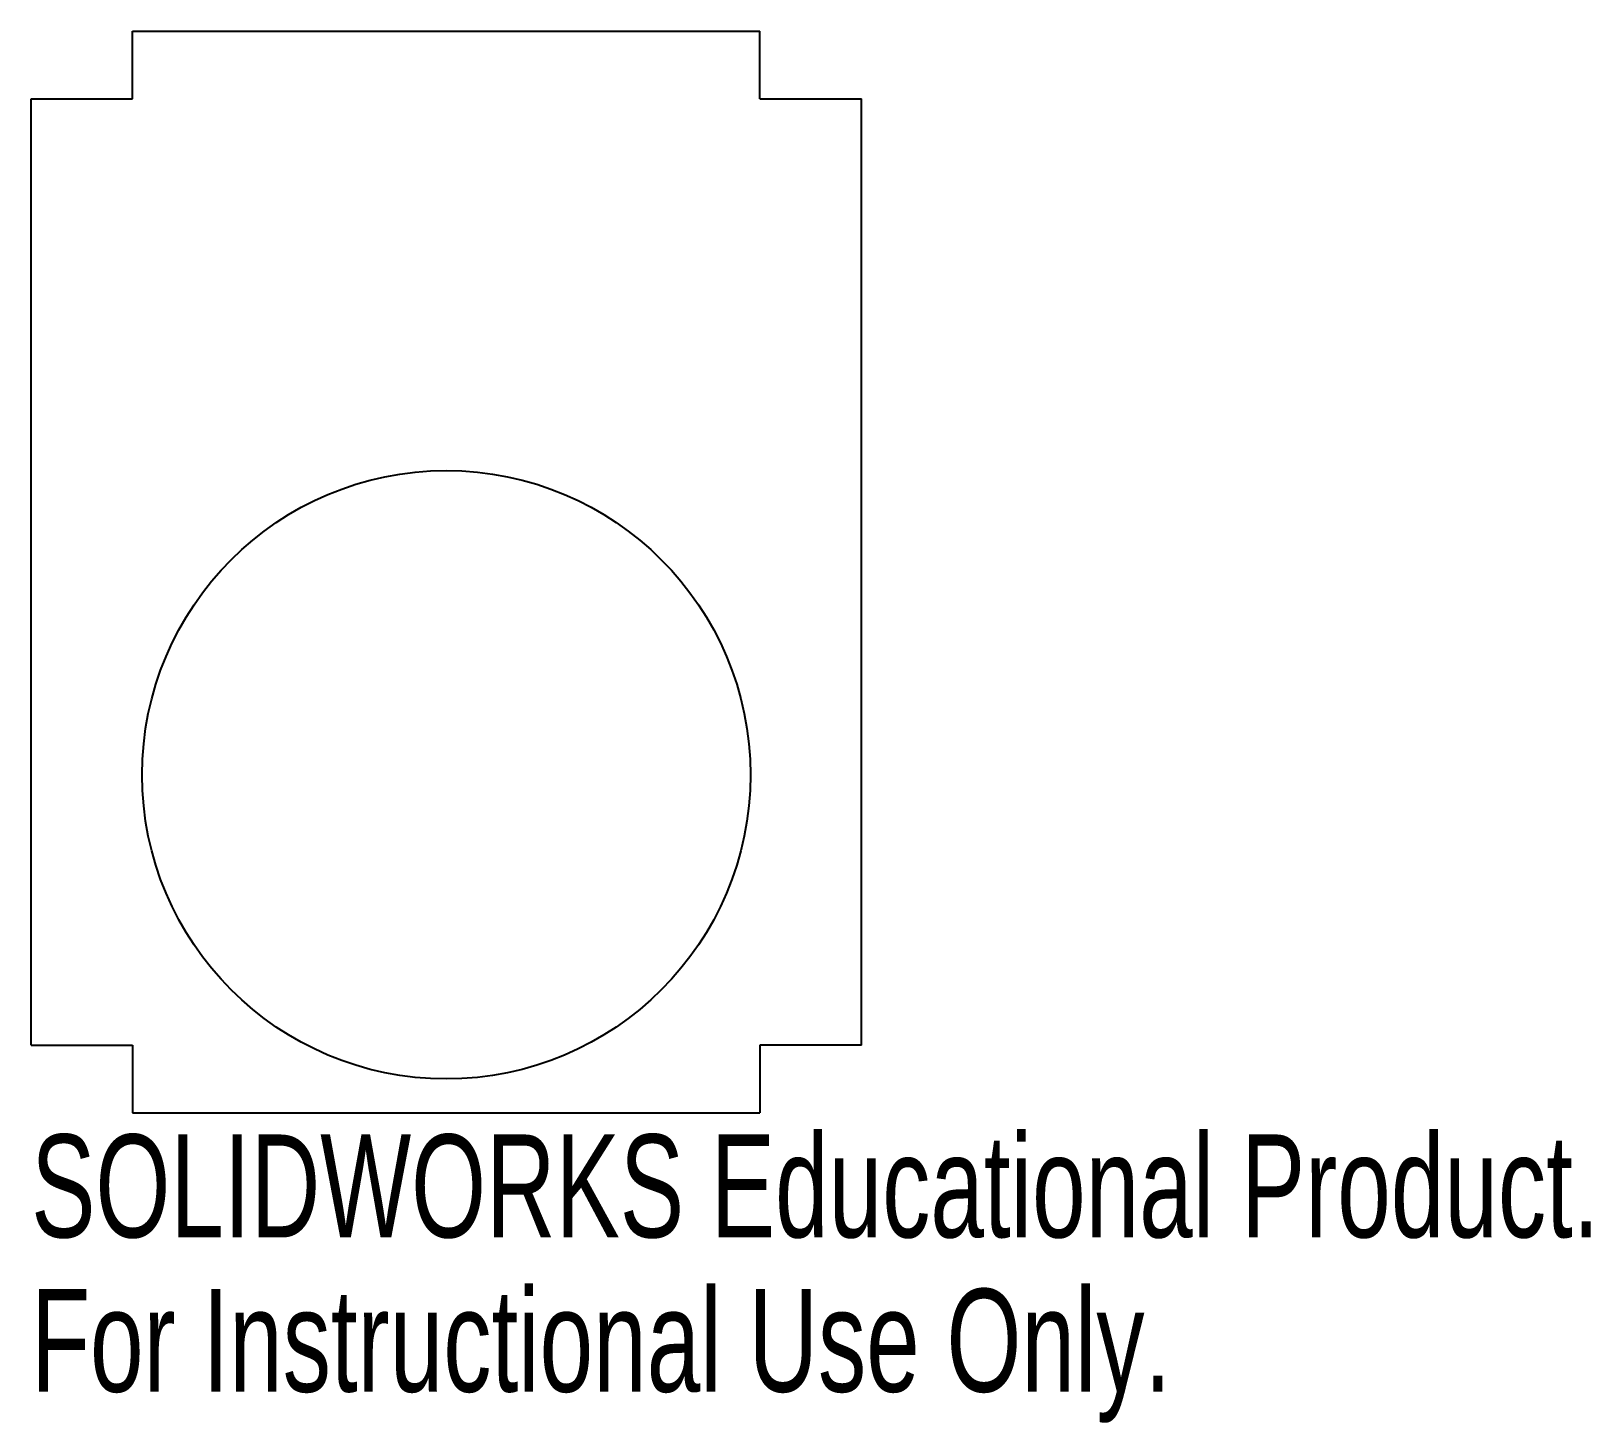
# Model space of a CAD drawing. Header units: inches. Extents: x -0.77 to 2.12, y -0.7 to 1.88.
import ezdxf

# ---------------------------------------------------------------- set-up
doc = ezdxf.new("R2010")
doc.units = ezdxf.units.IN
doc.header["$MEASUREMENT"] = 0
doc.styles.add('SLDTEXTSTYLE0', font='TXT', dxfattribs={"width": 0.7})

msp = doc.modelspace()

# ---------------------------------------------------------------- linework, layer by layer
at = {"color": 7, "linetype": 'Continuous', "lineweight": 25}
for p, q in [((-0.5802, 1.875), (0.5802, 1.875)), ((-0.5802, 1.75), (-0.5802, 1.875)), ((0.5802, 1.75), (0.5802, 1.875)), ((-0.7677, 1.75), (-0.5802, 1.75)), ((-0.7677, 0), (-0.7677, 1.75)), ((0.5802, 1.75), (0.7677, 1.75)), ((0.7677, 0), (0.7677, 1.75)), ((-0.7677, 0), (-0.5802, 0)), ((-0.5802, 0), (-0.5802, -0.125)), ((0.5802, 0), (0.5802, -0.125)), ((0.7677, 0), (0.5802, 0)), ((-0.5802, -0.125), (0.5802, -0.125))]:
    msp.add_line(p, q, dxfattribs=at)
msp.add_circle((0, 0.5), 0.5625, dxfattribs=at)

# ---------------------------------------------------------------- texts
at = {"color": 7, "linetype": 'Continuous', "char_height": 0.1903, "attachment_point": 1, "style": 'SLDTEXTSTYLE0'}
for s, insert in [('SOLIDWORKS Educational Product.', (-0.7677, -0.1651)), ('For Instructional Use Only.', (-0.7677, -0.4506))]:
    msp.add_mtext(s, dxfattribs=dict(at, insert=insert))

doc.saveas('drawing.dxf')
